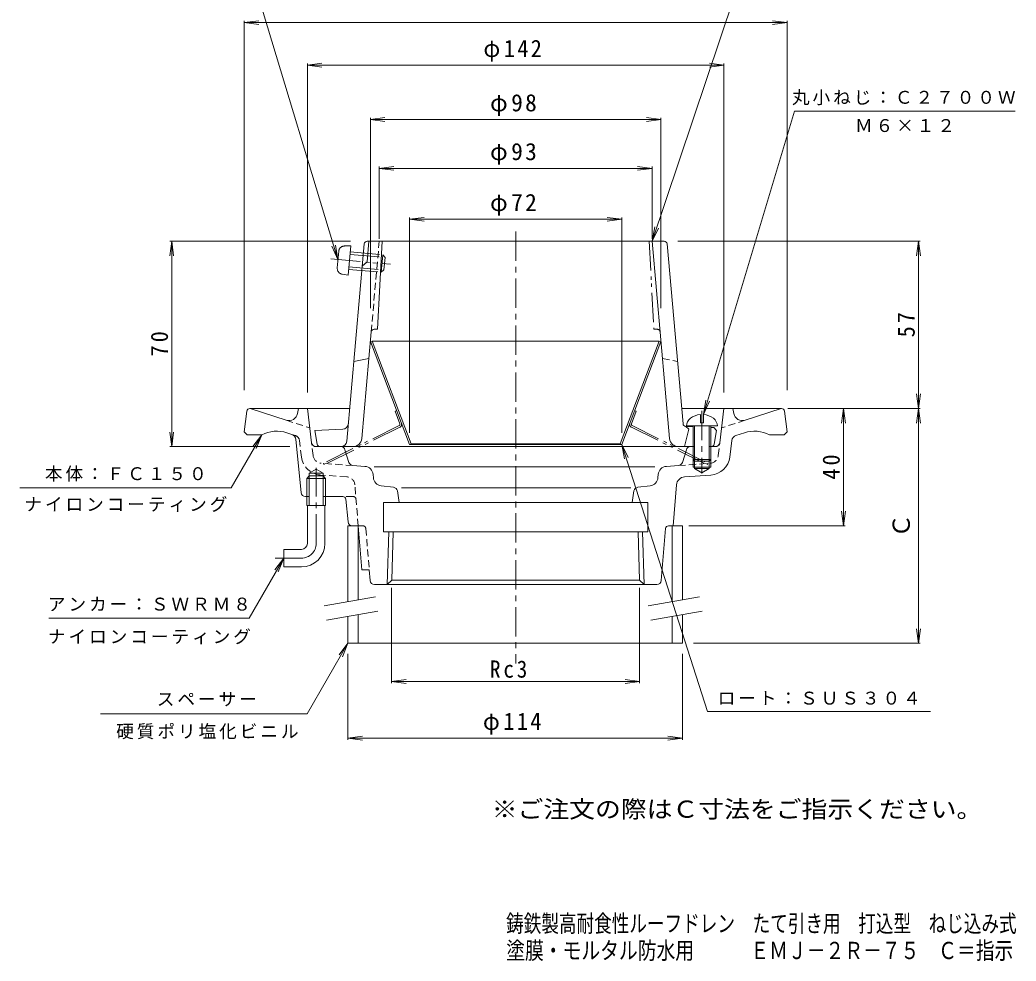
# Model space of a CAD drawing. Units: millimetres, scale not verified. Extents: x -192 to 147, y -230 to 258.
# Drawn here: x -192.1 to 147.4, y -229.8 to 90.9 of the extents above; entities that cross this region are included whole.
import ezdxf
from ezdxf.enums import TextEntityAlignment as Align

# ---------------------------------------------------------------- set-up
doc = ezdxf.new("R2010")
doc.units = ezdxf.units.MM
doc.header["$LTSCALE"] = 2
for name, pattern in [('CHAIN1', [8, 5, -1, 1, -1]), ('DASHED1', [1.8, 1.2, -0.6]), ('DOUBLE_CHAIN1', [8.8, 5, -1, 0.6, -0.6, 0.6, -1])]:
    doc.linetypes.add(name, pattern=pattern)
for name, color, linetype, lineweight in [('0-0_通り芯', 3, 'Continuous', 9), ('0-2_本体（蓋）', 6, 'Continuous', 5), ('0-3_受枠', 4, 'Continuous', 9), ('0-4_寸法', 7, 'Continuous', 9), ('0-5_文字', 7, 'Continuous', 9), ('0-6', 2, 'Continuous', 9), ('0-A', 4, 'Continuous', 9)]:
    doc.layers.add(name, color=color, linetype=linetype, lineweight=lineweight)
doc.layers.add('F-4_F-4ﾚｲﾔ', color=6, linetype='Continuous')
doc.layers.add('F-5_F-5ﾚｲﾔ', color=2, linetype='Continuous')
doc.styles.add('ＭＳ ゴシック', font='')
doc.styles.get('ＭＳ ゴシック').set_extended_font_data('MS Gothic')

msp = doc.modelspace()

# ---------------------------------------------------------------- linework, layer by layer
at = {"layer": '0-0_通り芯', "linetype": 'CHAIN1'}
for p, q in [((-23.105, 18.794), (-23.105, -128.411)), ((-91.105, -87.519), (-91.105, -61.709)), ((-96.105, -92.519), (-105.104, -92.519))]:
    msp.add_line(p, q, dxfattribs=at)
at = {"layer": '0-0_通り芯'}
for p, q in [((-114.714, -42.395), (-115.605, -49.519)), ((-113.722, -41.519), (-79.728, -41.519)), ((-101.316, -45.511), (-113.605, -41.519)), ((-97.447, -43.242), (-97.105, -41.519)), ((-92.67, -53.201), (-94.105, -41.519)), ((67.513, -41.519), (33.519, -41.519)), ((46.461, -53.201), (47.896, -41.519)), ((51.238, -43.242), (50.896, -41.519)), ((55.107, -45.511), (67.395, -41.519)), ((68.505, -42.395), (69.395, -49.519)), ((-99.409, -50.337), (-101.085, -49.792)), ((51.957, -50.741), (54.876, -49.792)), ((-96.239, -70.167), (-98.037, -52.042)), ((49.895, -58.052), (50.59, -52.399)), ((-82.705, -54.519), (-91.181, -54.519)), ((-79.911, -59.899), (-81.274, -55.568)), ((33.702, -59.899), (35.065, -55.568)), ((36.496, -54.519), (37.895, -54.519)), ((42.895, -54.519), (44.972, -54.519)), ((-74.469, -61.233), (-78.585, -60.945)), ((32.376, -60.945), (28.26, -61.233)), ((37.395, -58.949), (37.395, -61.519)), ((37.895, -59.449), (37.895, -62.019)), ((42.895, -59.449), (42.895, -62.019)), ((43.395, -58.949), (43.395, -61.519)), ((-93.465, -63.519), (-91.105, -62.156)), ((-93.465, -74.519), (-93.465, -63.519)), ((-88.745, -63.519), (-93.465, -63.519)), ((-88.745, -63.519), (-91.105, -62.156)), ((-88.745, -74.519), (-88.745, -63.519)), ((-71.596, -65.099), (-71.689, -63.979)), ((24.272, -61.412), (-71.339, -61.412)), ((25.39, -65.067), (25.48, -63.979)), ((34.487, -64.807), (43.436, -64.181)), ((37.395, -61.519), (43.395, -61.519)), ((37.895, -62.019), (40.395, -63.462)), ((-93.465, -64.519), (-94.279, -65.319)), ((-87.93, -65.319), (-94.279, -65.319)), ((-94.279, -74.519), (-94.279, -65.319)), ((-88.745, -64.519), (-93.465, -64.519)), ((-87.93, -65.319), (-88.745, -64.519)), ((-87.93, -74.519), (-87.93, -65.319)), ((-64.71, -68.377), (-68.988, -67.828)), ((18.501, -68.377), (22.779, -67.828)), ((30.554, -81.519), (31.707, -67.553)), ((-63.421, -69.618), (-62.771, -73.519)), ((16.149, -68.519), (-61.965, -68.519)), ((17.212, -69.618), (16.562, -73.519)), ((-94.746, -71.519), (-93.465, -71.519)), ((-87.93, -74.519), (-94.279, -74.519)), ((-94.104, -87.519), (-94.104, -74.519)), ((-88.745, -71.519), (-82.01, -71.519)), ((-88.104, -87.519), (-88.104, -74.519)), ((-81.015, -72.419), (-80.24, -80.168)), ((-68.105, -73.519), (21.895, -73.519)), ((21.895, -73.519), (21.895, -83.519)), ((-76.763, -81.519), (-78.747, -81.519)), ((-66.87, -101.519), (-66.308, -83.519)), ((-65.344, -99.992), (-64.829, -83.519)), ((19.134, -99.992), (18.62, -83.519)), ((20.661, -101.519), (20.099, -83.519)), ((27.97, -82.436), (26.509, -100.142)), ((28.967, -81.519), (30.554, -81.519)), ((-102.104, -89.519), (-102.104, -95.519)), ((-96.104, -89.519), (-102.104, -89.519)), ((-96.104, -95.519), (-102.104, -95.519)), ((-71.223, -101.519), (25.014, -101.519)), ((-66.87, -101.519), (-65.344, -99.992)), ((-65.344, -99.992), (19.134, -99.992)), ((20.661, -101.519), (19.134, -99.992))]:
    msp.add_line(p, q, dxfattribs=at)
at = {"layer": '0-0_通り芯', "linetype": 'DASHED1'}
for p, q in [((-101.316, -45.511), (-93.294, -48.118)), ((55.107, -45.511), (47.085, -48.118)), ((-98.166, -50.741), (-99.409, -50.337)), ((-96.105, -58.052), (-96.799, -52.399)), ((-92.134, -57.564), (-92.67, -53.201)), ((45.925, -57.564), (46.461, -53.202)), ((-78.585, -60.945), (-89.366, -60.191)), ((32.376, -60.945), (43.157, -60.191)), ((-80.696, -64.807), (-89.645, -64.181)), ((-76.763, -81.519), (-77.916, -67.553)), ((-78.509, -71.519), (-82.01, -71.519)), ((-75.176, -81.519), (-76.763, -81.519)), ((-74.179, -82.436), (-73.017, -96.519))]:
    msp.add_line(p, q, dxfattribs=at)
at = {"layer": '0-0_通り芯'}
for points in [[(-115.605, -49.519), (-114.605, -50.519), (-109.605, -50.519)], [(69.395, -49.519), (68.395, -50.519), (63.395, -50.519)], [(37.895, -62.019), (42.895, -62.019), (40.395, -63.462)], [(-68.105, -73.519), (-68.105, -83.519), (21.895, -83.519)], [(-76.763, -81.519), (-75.526, -96.519), (-73.017, -96.519), (-72.718, -100.142)]]:
    msp.add_lwpolyline(points, dxfattribs=at)
for centre, radius, start, end in [((-113.722, -42.519), 1, 90, 172.87567), ((-100.389, -42.658), 3, 252.00015, 348.7693), ((54.18, -42.658), 3, 191.2307, 287.99985), ((67.513, -42.519), 1, 7.12427, 90), ((-104.484, -60.254), 11, 71.99968, 117.74413), ((-100.027, -52.239), 2, 5.66489, 72.00049), ((52.575, -52.643), 2, 108.00052, 173.00002), ((58.275, -60.254), 11, 62.25587, 108.00015), ((-91.181, -53.019), 1.5, 186.99947, 270), ((44.972, -53.019), 1.5, 270, 353.00053), ((-82.705, -56.019), 1.5, 17.46921, 90), ((36.496, -56.019), 1.5, 90, 162.53079), ((-78.481, -59.449), 1.5, 197.47057, 266.00165), ((32.271, -59.449), 1.5, 273.99835, 342.52943), ((42.948, -57.199), 7, 273.99971, 352.99974), ((-74.679, -64.226), 3, 4.71713, 86.00018), ((28.469, -64.226), 3, 93.99982, 175.28287), ((-68.607, -64.852), 3, 184.71713, 262.68665), ((22.397, -64.852), 3, 277.31335, 355.28287), ((34.697, -67.8), 3, 93.99986, 175.28287), ((-94.746, -70.019), 1.5, 185.66531, 270), ((-64.901, -69.865), 1.5, 9.46277, 82.68713), ((18.692, -69.865), 1.5, 97.31219, 170.53723), ((-82.01, -72.519), 1, 5.7108, 90), ((-78.747, -80.019), 1.5, 185.71158, 270), ((28.967, -82.519), 1, 90, 175.28287), ((-96.104, -87.519), 2, 270, 0), ((-96.104, -87.519), 8, 270, 0), ((-71.223, -100.019), 1.5, 184.71785, 270), ((25.014, -100.019), 1.5, 270, 355.28215)]:
    msp.add_arc(centre, radius, start, end, dxfattribs=at)
at = {"layer": '0-0_通り芯', "linetype": 'DASHED1'}
for centre, radius, start, end in [((-98.784, -52.643), 2, 6.99998, 71.99948), ((-89.157, -57.199), 3, 186.99973, 266.00018), ((42.948, -57.199), 3, 273.99982, 353.00027), ((-89.157, -57.199), 7, 187.00026, 266.00029), ((-80.906, -67.8), 3, 4.71713, 86.00014), ((-78.509, -72.519), 1, 4.71527, 90), ((-75.176, -82.519), 1, 4.71713, 90)]:
    msp.add_arc(centre, radius, start, end, dxfattribs=at)
at = {"layer": '0-0_通り芯', "linetype": 'CHAIN1'}
msp.add_arc((-96.105, -87.519), 5, 270, 0, dxfattribs=at)
at = {"layer": '0-2_本体（蓋）'}
for p, q in [((-74.705, 14.57), (-80.681, -52.696)), ((-73.709, 15.481), (27.5, 15.481)), ((-68.605, 15.481), (-70.177, -14.519)), ((23.395, 15.481), (29.371, -51.784)), ((28.496, 14.57), (33.938, -46.687)), ((-75.581, -51.784), (-72.351, -15.43)), ((-71.355, -14.519), (-70.177, -14.519)), ((-73.158, -24.519), (-78.267, -25.519)), ((-82.059, -48.596), (-91.605, -49.019)), ((-90.754, -53.698), (-91.605, -49.019)), ((35.895, -48.598), (34.395, -54.519)), ((37.395, -47.709), (34.89, -47.598)), ((34.895, -47.598), (35.895, -48.598)), ((44.395, -48.019), (43.395, -47.974)), ((36.502, -54.519), (-82.711, -54.519))]:
    msp.add_line(p, q, dxfattribs=at)
at = {"layer": '0-2_本体（蓋）', "linetype": 'DASHED1'}
for p, q in [((-72.351, -15.43), (-69.605, 15.481)), ((26.949, -24.519), (32.058, -25.519))]:
    msp.add_line(p, q, dxfattribs=at)
at = {"layer": '0-2_本体（蓋）', "linetype": 'DOUBLE_CHAIN1'}
for p in [(22.395, 15.481), (25.146, -14.519)]:
    msp.add_line(p, (23.968, -14.519), dxfattribs=at)
at = {"layer": '0-2_本体（蓋）'}
for points in [[(-73.118, 15.481), (-73.74, 8.481), (-75.379, 6.981)], [(44.545, -53.698), (45.395, -49.019), (44.395, -48.019)]]:
    msp.add_lwpolyline(points, dxfattribs=at)
for centre, radius, start, end in [((-73.709, 14.481), 1, 90, 174.92212), ((27.5, 14.481), 1, 5.07776, 90), ((-71.355, -15.519), 1, 90, 174.92256), ((-82.147, -46.598), 2, 272.53465, 354.92282), ((34.934, -46.599), 1, 185.07648, 267.46574), ((-89.77, -53.519), 1, 190.3056, 270), ((-82.673, -52.519), 2, 270, 354.92287), ((-78.569, -51.519), 3, 270, 354.92264), ((32.36, -51.519), 3, 185.07736, 270), ((43.561, -53.519), 1, 270, 349.6944)]:
    msp.add_arc(centre, radius, start, end, dxfattribs=at)
at = {"layer": '0-2_本体（蓋）', "linetype": 'DOUBLE_CHAIN1'}
msp.add_arc((25.146, -15.519), 1, 5.07744, 90, dxfattribs=at)
at = {"layer": '0-3_受枠'}
for p, q in [((-80.263, -81.519), (-80.263, -107.319)), ((-78.747, -81.519), (-80.263, -81.519)), ((-76.763, -81.519), (-76.763, -106.702)), ((30.237, -81.519), (30.237, -107.319)), ((30.554, -81.519), (33.737, -81.519)), ((33.737, -81.519), (33.737, -106.702)), ((-76.763, -111.779), (-76.763, -121.519)), ((33.737, -111.779), (33.737, -121.519)), ((-80.263, -112.396), (-80.263, -121.519)), ((30.237, -112.396), (30.237, -121.519)), ((-80.263, -121.519), (33.737, -121.519))]:
    msp.add_line(p, q, dxfattribs=at)
at = {"layer": '0-3_受枠', "color": 7}
for p, q in [((-70.932, -105.674), (-88.429, -108.759)), ((39.568, -105.674), (22.071, -108.759)), ((-70.063, -110.598), (-87.56, -113.683)), ((40.436, -110.598), (22.94, -113.683))]:
    msp.add_line(p, q, dxfattribs=at)
at = {"layer": '0-4_寸法'}
for p, q in [((-115.605, 89.984), (-110.647, 90.637)), ((-115.605, 90.584), (-115.605, -35.284)), ((-115.605, 89.984), (69.395, 89.984)), ((-115.605, 89.984), (-110.647, 89.332)), ((69.395, 89.984), (64.438, 90.637)), ((69.395, 89.984), (64.438, 89.332)), ((69.395, 90.584), (69.395, -35.284)), ((-94.105, 75.487), (-89.147, 76.139)), ((-94.105, 76.087), (-94.105, -36.058)), ((-94.105, 75.487), (47.896, 75.487)), ((-94.105, 75.487), (-89.147, 74.834)), ((47.896, 75.487), (42.938, 76.139)), ((47.896, 75.487), (42.938, 74.834)), ((47.896, 76.087), (47.896, -36.058)), ((-72.605, 56.961), (-67.647, 57.614)), ((-72.605, 57.561), (-72.605, -7.341)), ((-72.605, 56.961), (26.396, 56.961)), ((-72.605, 56.961), (-67.647, 56.309)), ((26.396, 56.961), (21.438, 57.614)), ((26.396, 56.961), (21.438, 56.309)), ((26.396, 57.561), (26.396, -7.341)), ((-69.605, 40.33), (-64.647, 40.983)), ((-69.605, 40.93), (-69.605, 16.323)), ((23.395, 40.33), (18.438, 40.983)), ((23.395, 40.93), (23.395, 16.323)), ((-69.605, 40.33), (23.395, 40.33)), ((-69.605, 40.33), (-64.647, 39.678)), ((23.395, 40.33), (18.438, 39.678)), ((-59.271, 22.975), (-54.314, 23.628)), ((-59.271, 23.575), (-59.271, -49.756)), ((-59.271, 22.975), (13.062, 22.975)), ((-59.271, 22.975), (-54.314, 22.323)), ((13.062, 22.975), (8.105, 23.628)), ((13.062, 22.975), (8.105, 22.323)), ((13.062, 23.575), (13.062, -49.756)), ((-140.323, 15.481), (-140.975, 10.524)), ((-140.923, 15.481), (-79.379, 15.481)), ((-140.323, -54.519), (-140.323, 15.481)), ((-140.323, 15.481), (-139.67, 10.524)), ((114.794, 15.481), (32.114, 15.481)), ((114.194, 15.481), (113.541, 10.524)), ((114.194, -41.519), (114.194, 15.481)), ((114.194, 15.481), (114.846, 10.524)), ((114.194, -41.519), (113.541, -36.561)), ((114.194, -41.519), (114.846, -36.561)), ((114.794, -41.519), (69.677, -41.519)), ((88.629, -41.519), (87.976, -46.476)), ((88.629, -81.519), (88.629, -41.519)), ((88.629, -41.519), (89.281, -46.476)), ((114.194, -41.519), (113.541, -46.476)), ((114.194, -121.519), (114.194, -41.519)), ((114.194, -41.519), (114.846, -46.476)), ((-140.323, -54.519), (-140.975, -49.561)), ((-140.323, -54.519), (-139.67, -49.561)), ((-140.923, -54.519), (-100.099, -54.519)), ((88.629, -81.519), (87.976, -76.561)), ((88.629, -81.519), (89.281, -76.561)), ((89.229, -81.519), (35.949, -81.519)), ((-65.397, -135.156), (-65.397, -102.604)), ((19.134, -135.156), (19.134, -102.604)), ((114.194, -121.519), (113.541, -116.561)), ((114.194, -121.519), (114.846, -116.561)), ((114.794, -121.519), (37.461, -121.519)), ((-80.263, -154.441), (-80.263, -125.157)), ((33.737, -154.441), (33.737, -125.157)), ((-65.397, -134.556), (-60.44, -133.903)), ((-65.397, -134.556), (-60.44, -135.208)), ((-65.397, -134.556), (19.134, -134.556)), ((19.134, -134.556), (14.177, -133.903)), ((19.134, -134.556), (14.177, -135.208)), ((-80.263, -153.841), (-75.306, -153.189)), ((-80.263, -153.841), (33.737, -153.841)), ((-80.263, -153.841), (-75.306, -154.494)), ((33.737, -153.841), (28.779, -153.189)), ((33.737, -153.841), (28.779, -154.494))]:
    msp.add_line(p, q, dxfattribs=at)
at = {"layer": '0-5_文字'}
for p, q in [((23.395, 15.481), (59.55, 122.975)), ((-83.664, 9.234), (-111.266, 100.409)), ((40.895, -43.567), (71.947, 59.796)), ((147.158, 59.796), (71.947, 59.796)), ((23.395, 15.481), (24.357, 20.388)), ((23.395, 15.481), (25.594, 19.972)), ((-83.664, 9.234), (-85.725, 13.79)), ((-83.664, 9.234), (-84.476, 14.168)), ((40.895, -43.567), (41.704, -38.633)), ((40.895, -43.567), (42.953, -39.01)), ((-109.605, -50.519), (-120.045, -68.602)), ((-109.605, -50.519), (-112.648, -54.485)), ((-109.605, -50.519), (-111.518, -55.138)), ((13.062, -53.732), (15.199, -58.253)), ((13.062, -53.732), (13.956, -58.652)), ((-120.045, -68.602), (-192.069, -68.602)), ((-102.104, -92.519), (-113.881, -112.916)), ((-102.104, -92.519), (-105.148, -96.485)), ((-102.104, -92.519), (-104.018, -97.138)), ((-113.881, -112.916), (-182.196, -112.916)), ((-80.263, -121.519), (-94.12, -145.519)), ((-80.263, -121.519), (-83.307, -125.485)), ((-80.263, -121.519), (-82.177, -126.138)), ((-94.12, -145.519), (-164.556, -145.519))]:
    msp.add_line(p, q, dxfattribs=at)
msp.add_lwpolyline([(13.062, -53.732), (42.28, -144.748), (118.275, -144.748)], dxfattribs=at)
at = {"layer": '0-6'}
for p, q in [((-72.044, -18.519), (-72.605, -18.732)), ((-59.271, -53.732), (-72.605, -18.732)), ((-72.044, -18.519), (25.835, -18.519)), ((-58.711, -53.518), (-72.044, -18.519)), ((12.501, -53.518), (25.835, -18.519)), ((13.062, -53.732), (26.396, -18.732)), ((25.835, -18.519), (26.396, -18.732)), ((-58.711, -53.518), (-59.271, -53.732)), ((-59.271, -53.732), (13.062, -53.732)), ((12.501, -53.518), (-58.711, -53.518)), ((12.501, -53.518), (13.062, -53.732))]:
    msp.add_line(p, q, dxfattribs=at)
at = {"layer": '0-6', "linetype": 'DOUBLE_CHAIN1'}
for p, q in [((-64.204, -42.469), (-63.643, -42.256)), ((-62.585, -46.718), (-64.204, -42.469)), ((16.376, -46.718), (17.995, -42.469)), ((17.995, -42.469), (17.434, -42.256)), ((-62.829, -47.344), (-88.622, -60.195)), ((16.62, -47.344), (42.413, -60.195)), ((-62.562, -47.881), (-88.354, -60.732)), ((-88.354, -60.732), (-88.622, -60.195))]:
    msp.add_line(p, q, dxfattribs=at)
msp.add_lwpolyline([(16.353, -47.881), (42.145, -60.732), (42.413, -60.195)], dxfattribs=at)
for centre, radius, start, end in [((-63.052, -46.896), 0.5, 296.48569, 20.85361), ((-63.052, -46.896), 1.1, 296.48569, 20.85361), ((16.843, -46.896), 1.1, 159.14639, 243.51431), ((16.843, -46.896), 0.5, 159.14639, 243.51431)]:
    msp.add_arc(centre, radius, start, end, dxfattribs=at)
at = {"layer": '0-A', "linetype": 'DOUBLE_CHAIN1'}
for p, q in [((-81.416, 13.871), (-79.334, 13.867)), ((-80.226, 3.907), (-79.334, 13.867)), ((-83.916, 6.419), (-83.412, 12.049)), ((-79.59, 11.008), (-67.638, 9.938)), ((-79.512, 11.875), (-68.427, 10.882)), ((-68.962, 4.906), (-68.427, 10.882)), ((-67.638, 9.938), (-68.427, 10.882)), ((-86.117, 9.454), (-65.747, 7.63)), ((-68.017, 5.695), (-67.638, 9.938)), ((-82.275, 4.272), (-80.226, 3.907)), ((-80.047, 5.899), (-68.962, 4.906)), ((-79.97, 6.765), (-68.017, 5.695)), ((-68.017, 5.695), (-68.962, 4.906))]:
    msp.add_line(p, q, dxfattribs=at)
at = {"layer": '0-A'}
for p, q in [((39.895, -43.567), (39.895, -46.449)), ((40.895, -43.567), (40.895, -46.449)), ((35.145, -47.449), (45.645, -47.449)), ((37.395, -47.449), (37.395, -58.949)), ((37.896, -47.449), (37.896, -59.449)), ((39.895, -46.449), (40.895, -46.449)), ((42.895, -47.449), (42.895, -59.449)), ((43.395, -47.449), (43.395, -58.949)), ((37.395, -58.949), (43.395, -58.949)), ((37.395, -58.949), (37.896, -59.449)), ((37.896, -59.449), (42.895, -59.449)), ((43.395, -58.949), (42.895, -59.449))]:
    msp.add_line(p, q, dxfattribs=at)
at = {"layer": '0-A', "linetype": 'CHAIN1'}
msp.add_line((40.395, -42.337), (40.395, -63.685), dxfattribs=at)
at = {"layer": '0-A', "linetype": 'DOUBLE_CHAIN1'}
for centre, start, end in [((-81.42, 11.871), 89.88402, 174.884), ((-81.924, 6.241), 174.884, 259.88399)]:
    msp.add_arc(centre, 2, start, end, dxfattribs=at)
at = {"layer": '0-A'}
for start_param, end_param in [(1.6661844, 3.1415927), (6.2831853, 7.7585933)]:
    msp.add_ellipse((40.395, -47.449), major_axis=(5.25, 0), ratio=0.7428, start_param=start_param, end_param=end_param, dxfattribs=at)

# ---------------------------------------------------------------- texts
at = {"layer": '0-4_寸法', "color": 2, "style": 'ＭＳ ゴシック'}
msp.add_text('Ｃ', height=5.865, rotation=90, dxfattribs=at).set_placement((112.994, -85.519), align=Align.BOTTOM_LEFT)
at = {"layer": '0-4_寸法', "color": 2, "char_height": 5.865, "attachment_point": 7, "style": 'ＭＳ ゴシック'}
for s, insert in [('\\T1.21;\\W0.95;φ142', (-34.105, 76.687)), ('\\T1.19;φ98', (-31.855, 58.161)), ('\\T1.19;φ93', (-31.855, 41.53)), ('\\T1.19;φ72', (-31.855, 24.175)), ('\\T1.27;\\W0.9;Rc3', (-31.855, -133.356)), ('\\T1.21;\\W0.95;φ114', (-34.263, -152.641))]:
    msp.add_mtext(s, dxfattribs=dict(at, insert=insert))
at = {"layer": '0-4_寸法', "color": 2, "char_height": 5.865, "attachment_point": 7, "rotation": 90, "style": 'ＭＳ ゴシック'}
for s, insert in [('\\T1.27;\\W0.95;57', (112.994, -17.269)), ('\\T1.27;\\W0.95;70', (-141.523, -23.769)), ('\\T1.27;\\W0.95;40', (87.429, -65.769))]:
    msp.add_mtext(s, dxfattribs=dict(at, insert=insert))
at = {"layer": '0-5_文字', "char_height": 4.399, "attachment_point": 7, "style": 'ＭＳ ゴシック'}
for s, insert in [('\\T1.17;丸小ねじ：Ｃ２７００Ｗ', (71.064, 61.838)), ('\\T1.17;Ｍ６×１２', (92.553, 52.651)), ('\\T1.17;本体：ＦＣ１５０', (-183.557, -66.412)), ('\\T1.17;ナイロンコーティング', (-190.557, -76.83)), ('\\T1.17;アンカー：ＳＷＲＭ８', (-182.539, -110.604)), ('\\T1.17;ナイロンコーティング', (-182.539, -121.931)), ('\\T1.17;スペーサー', (-145.41, -143.025)), ('\\T1.17;ロート：ＳＵＳ３０４', (45.777, -142.597)), ('\\T1.17;硬質ポリ塩化ビニル', (-159.265, -154.247))]:
    msp.add_mtext(s, dxfattribs=dict(at, insert=insert))
at = {"layer": 'F-4_F-4ﾚｲﾔ', "style": 'ＭＳ ゴシック'}
for s, width, p in [('鋳鉄製高耐食性ルーフドレン\u3000たて引き用\u3000打込型\u3000ねじ込み式', 0.75, (-26.351, -221.719)), ('塗膜・モルタル防水用\u3000\u3000\u3000ＥＭＪ－２Ｒ－７５\u3000Ｃ＝指示', 0.8, (-26.306, -230.916))]:
    msp.add_text(s, height=5.865, dxfattribs=dict(at, width=width)).set_placement(p, align=Align.BOTTOM_LEFT)
at = {"layer": 'F-5_F-5ﾚｲﾔ', "style": 'ＭＳ ゴシック', "width": 1.1}
msp.add_text('※ご注文の際はＣ寸法をご指示ください。', height=5.865, dxfattribs=at).set_placement((-31.26, -182.758), align=Align.BOTTOM_LEFT)

doc.saveas('drawing.dxf')
